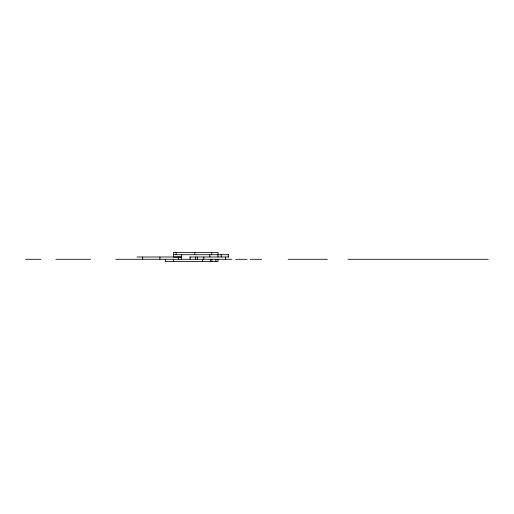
<?xml version="1.0" encoding="UTF-8"?>
<svg xmlns="http://www.w3.org/2000/svg" width="514" height="514" viewBox="0 0 514 514"><rect width="100%" height="100%" fill="white"/><g stroke="black" fill="none" stroke-linecap="round" stroke-linejoin="round"><path stroke-width="0.77" d="M173.475 254.713L228.55 254.713M136.994 257L181.66 257M189.724 257L228.557 257M25.7 259.287L40.966 259.287M55.846 259.287L90.593 259.287M115.727 259.287L231.82 259.287M235.637 259.287L247.086 259.287M250.145 259.287L261.594 259.287M288.155 259.287L327.347 259.287M348.049 259.287L488.3 259.287M228.235 254.713L228.235 257M225.492 257L225.492 259.287M221.181 254.713L221.181 257M218.032 254.713L218.032 252.419L173.481 252.419L173.475 257.045L181.66 257.045L181.66 254.713M218.039 259.287L218.039 261.581L165.309 261.581L165.302 259.287M217.975 254.713L217.975 257M215.906 259.287L215.906 261.581M211.864 259.287L211.864 261.581M211.749 252.419L211.749 254.713M210.31 259.287L210.31 261.581M209.853 254.713L209.853 257M203.782 257L203.782 259.287M202.368 259.287L202.368 261.581M197.485 257L197.485 259.287M195.693 257L195.693 259.287M194.832 252.419L194.832 254.713M190.122 257L190.122 259.287M181.236 257L181.236 259.287M178.326 257L178.326 259.287M176.103 252.419L176.103 254.713M173.475 259.287L173.475 261.581M159.925 257L159.925 259.287M142.68 257L142.68 259.287"/></g></svg>
